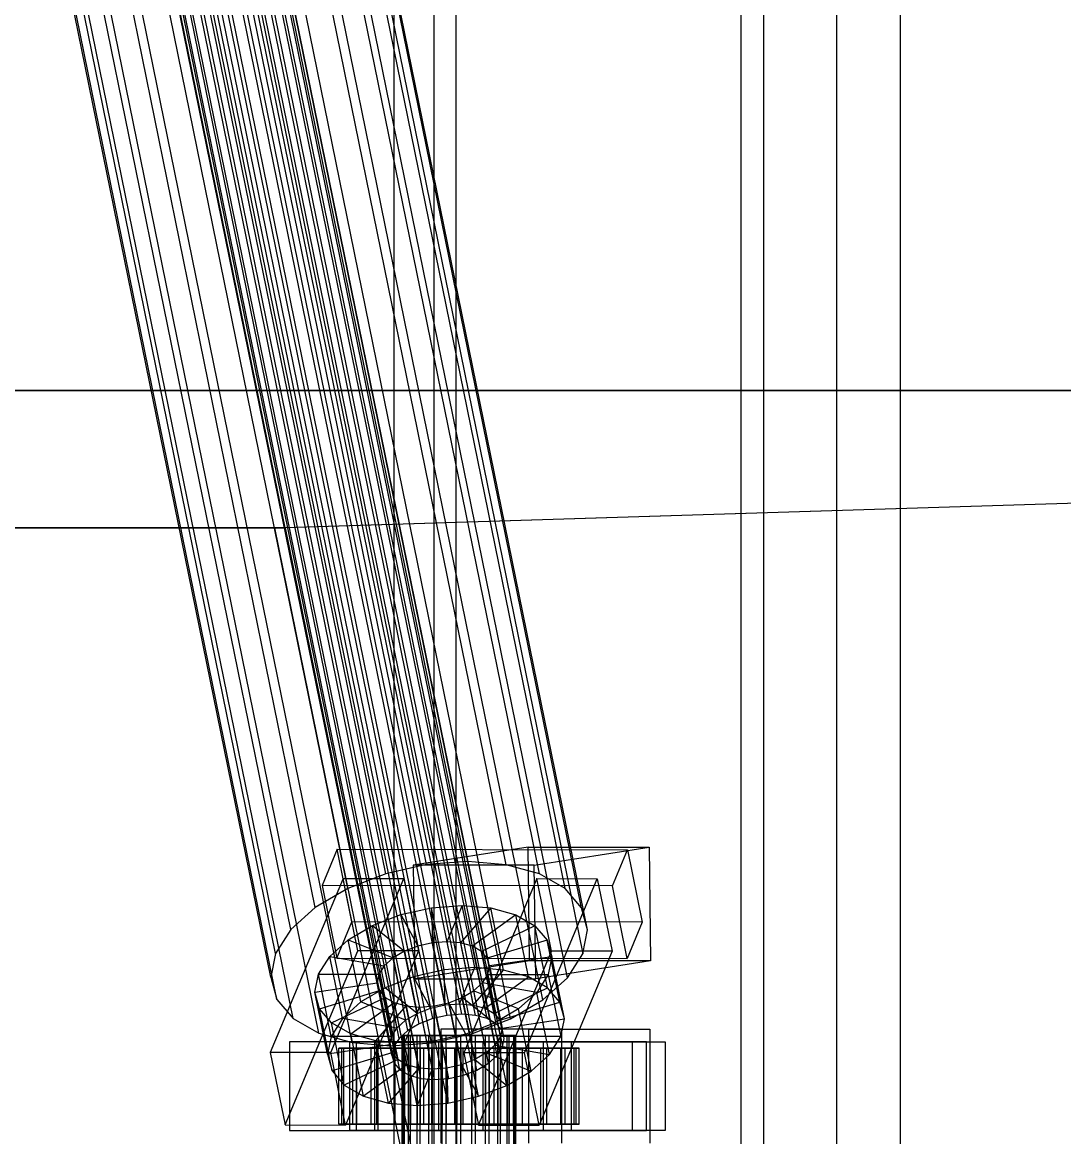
# Model space of a CAD drawing. Header units: millimetres. Extents: x -1970 to 59977, y -50268 to 6837.
# Drawn here: x 24569.4 to 24734, y -17868 to -17691.8 of the extents above; entities that cross this region are included whole.
import ezdxf

# ---------------------------------------------------------------- set-up
doc = ezdxf.new("R2010")
doc.units = ezdxf.units.MM
for name, color, linetype, lineweight in [('COTAS_O', 1, 'Continuous', 0), ('superior_briquetadora', 7, 'Continuous', 0), ('superior_C02', 7, 'Continuous', 0)]:
    doc.layers.add(name, color=color, linetype=linetype, lineweight=lineweight)
doc.dimstyles.new('R19_100', dxfattribs={"dimtxt": 250, "dimasz": 150, "dimexe": 150, "dimexo": 80, "dimgap": 100, "dimtad": 1, "dimtih": 1, "dimtoh": 1, "dimdsep": 46, "dimcen": 0.09, "dimadec": 0, "dimazin": 0, "dimtfac": 1, "dimtdec": 4, "dimtofl": 0, "dimtmove": 0, "dimatfit": 3, "dimfxl": 1, "dimtolj": 1, "dimtzin": 0, "dimarcsym": 0})

# ---------------------------------------------------------------- blocks, each defined once
blk = doc.blocks.new('*D34')
at = {"layer": 'COTAS_O', "color": 0, "lineweight": -2, "transparency": 16777216}
for p, q in [((24548.19, -17510), (23778.19, -17510)), ((23928.19, -19330), (23928.19, -17660)), ((24548.19, -19480), (23778.19, -19480))]:
    blk.add_line(p, q, dxfattribs=at)
at = {"layer": 'COTAS_O', "color": 0, "transparency": 16777216}
for points in [[(23903.19, -17660), (23953.19, -17660), (23928.19, -17510)], [(23903.19, -19330), (23953.19, -19330), (23928.19, -19480)]]:
    blk.add_solid(points, dxfattribs=at)
at = {"layer": 'Defpoints', "color": 0, "transparency": 16777216}
for p in [(23928.19, -17510), (24628.19, -17510), (24628.19, -19480)]:
    blk.add_point(p, dxfattribs=at)

msp = doc.modelspace()

# ---------------------------------------------------------------- linework, layer by layer
at = {"layer": 'superior_briquetadora'}
for p, q in [((24628.187, -19330), (24628.187, -17660)), ((24698.187, -19330), (24698.187, -17660)), ((24708.187, -17660), (24708.187, -19330))]:
    msp.add_line(p, q, dxfattribs=at)
at = {"layer": 'superior_C02'}
for p, q in [((24634.484, -17575), (24634.484, -18425)), ((24637.991, -18425), (24637.991, -17575)), ((24683.066, -18425), (24683.066, -17575)), ((24686.573, -17575), (24686.573, -18425)), ((24634.291, -17849.317), (24590.782, -17635.518)), ((24636.582, -17848.804), (24593.074, -17635.005)), ((24638.884, -17848.631), (24595.375, -17634.832)), ((24641.038, -17848.809), (24597.529, -17635.011)), ((24642.898, -17849.328), (24599.389, -17635.529)), ((24632.165, -17850.135), (24588.656, -17636.336)), ((24644.337, -17850.15), (24600.828, -17636.352)), ((24628.969, -17852.446), (24585.46, -17638.648)), ((24630.349, -17851.202), (24586.841, -17637.404)), ((24645.257, -17851.221), (24601.748, -17637.422)), ((24645.596, -17852.467), (24602.087, -17638.668)), ((24628.116, -17853.782), (24584.607, -17639.983)), ((24633.325, -17824.968), (24595.818, -17640.659)), ((24601.821, -17640.005), (24645.33, -17853.804)), ((24639.82, -17824.479), (24602.313, -17640.17)), ((24645.899, -17824.984), (24608.392, -17640.674)), ((24627.85, -17855.119), (24584.341, -17641.32)), ((24628.189, -17856.365), (24584.68, -17642.566)), ((24626.858, -17826.416), (24589.35, -17642.107)), ((24643.097, -17856.383), (24599.588, -17642.585)), ((24644.478, -17855.139), (24600.969, -17641.341)), ((24651.149, -17826.446), (24613.641, -17642.137)), ((24629.109, -17857.435), (24585.6, -17643.637)), ((24641.281, -17857.451), (24597.773, -17643.652)), ((24620.858, -17828.725), (24583.35, -17644.416)), ((24630.548, -17858.258), (24587.04, -17644.459)), ((24632.408, -17858.776), (24588.9, -17644.978)), ((24634.562, -17858.955), (24591.054, -17645.156)), ((24636.864, -17858.782), (24593.355, -17644.983)), ((24639.155, -17858.269), (24595.647, -17644.47)), ((24655.21, -17828.768), (24617.703, -17644.459)), ((24615.735, -17831.737), (24578.227, -17647.428)), ((24657.808, -17831.79), (24620.3, -17647.481)), ((24611.837, -17835.248), (24574.33, -17650.939)), ((24658.764, -17835.307), (24621.256, -17650.998)), ((24609.432, -17839.018), (24571.924, -17654.709)), ((24620.506, -17654.769), (24658.013, -17839.078)), ((24608.681, -17842.789), (24571.173, -17658.48)), ((24655.608, -17842.848), (24618.1, -17658.539)), ((24609.637, -17846.306), (24572.129, -17661.997)), ((24651.71, -17846.359), (24614.203, -17662.05)), ((24612.234, -17849.328), (24574.727, -17665.019)), ((24646.587, -17849.371), (24609.079, -17665.062)), ((24616.296, -17851.65), (24578.789, -17667.341)), ((24621.546, -17853.113), (24584.038, -17668.803)), ((24634.12, -17853.128), (24596.612, -17668.819)), ((24640.587, -17851.68), (24603.08, -17667.371)), ((24627.625, -17853.617), (24590.117, -17669.308)), ((16335.427, -17750), (25411.088, -17750)), ((25412.557, -17750), (16336.897, -17750)), ((24609.262, -17771.702), (25304.129, -17750)), ((25305.873, -17750), (24611.005, -17771.702)), ((24178.685, -17771.702), (24609.262, -17771.702)), ((24611.005, -17771.702), (24180.429, -17771.702)), ((24609.262, -17771.702), (24629.266, -17870)), ((24609.262, -17771.702), (24611.005, -17771.702)), ((24631.009, -17870), (24611.005, -17771.702)), ((24649.376, -17822.189), (24631.226, -17825.057)), ((24649.619, -17840.17), (24649.376, -17822.189)), ((24649.376, -17822.189), (24668.502, -17822.189)), ((24650.353, -17825.057), (24668.502, -17822.189)), ((24668.502, -17822.189), (24668.745, -17840.17)), ((24619.193, -17822.549), (24616.792, -17828.285)), ((24621.526, -17834.017), (24619.193, -17822.549)), ((24619.193, -17822.549), (24665.097, -17822.606)), ((24662.696, -17828.342), (24665.097, -17822.606)), ((24665.097, -17822.606), (24667.431, -17834.074)), ((24633.325, -17824.968), (24626.858, -17826.416)), ((24650.353, -17825.057), (24631.226, -17825.057)), ((24631.226, -17825.057), (24631.469, -17843.038)), ((24639.82, -17824.479), (24633.325, -17824.968)), ((24645.899, -17824.984), (24639.82, -17824.479)), ((24651.149, -17826.446), (24645.899, -17824.984)), ((24650.596, -17843.038), (24650.353, -17825.057)), ((24620.141, -17827.141), (24608.618, -17854.673)), ((24618.181, -17854.685), (24629.704, -17827.153)), ((24622.475, -17838.609), (24620.141, -17827.141)), ((24620.141, -17827.141), (24629.704, -17827.153)), ((24626.858, -17826.416), (24620.858, -17828.725)), ((24629.704, -17827.153), (24632.038, -17838.621)), ((24650.744, -17827.179), (24639.221, -17854.711)), ((24648.784, -17854.723), (24660.307, -17827.191)), ((24653.078, -17838.647), (24650.744, -17827.179)), ((24650.744, -17827.179), (24660.307, -17827.191)), ((24655.21, -17828.768), (24651.149, -17826.446)), ((24660.307, -17827.191), (24662.641, -17838.659)), ((24620.858, -17828.725), (24615.735, -17831.737)), ((24662.696, -17828.342), (24616.792, -17828.285)), ((24616.792, -17828.285), (24619.126, -17839.753)), ((24657.808, -17831.79), (24655.21, -17828.768)), ((24665.03, -17839.81), (24662.696, -17828.342)), ((24615.735, -17831.737), (24611.837, -17835.248)), ((24624.766, -17834.603), (24629.254, -17832.875)), ((24629.254, -17832.875), (24634.092, -17831.792)), ((24629.254, -17832.875), (24631.957, -17837.849)), ((24631.255, -17842.705), (24629.254, -17832.875)), ((24634.092, -17831.792), (24638.951, -17831.427)), ((24634.092, -17831.792), (24634.249, -17837.336)), ((24636.093, -17841.622), (24634.092, -17831.792)), ((24638.951, -17831.427), (24636.55, -17837.163)), ((24643.498, -17831.804), (24638.704, -17837.341)), ((24640.951, -17841.257), (24638.951, -17831.427)), ((24638.951, -17831.427), (24643.498, -17831.804)), ((24647.425, -17832.898), (24640.564, -17837.86)), ((24645.498, -17841.634), (24643.498, -17831.804)), ((24643.498, -17831.804), (24647.425, -17832.898)), ((24649.425, -17842.728), (24647.425, -17832.898)), ((24647.425, -17832.898), (24650.463, -17834.635)), ((24658.764, -17835.307), (24657.808, -17831.79)), ((24619.126, -17839.753), (24621.526, -17834.017)), ((24620.934, -17836.856), (24624.766, -17834.603)), ((24667.431, -17834.074), (24621.526, -17834.017)), ((24624.766, -17834.603), (24629.831, -17838.667)), ((24626.767, -17844.433), (24624.766, -17834.603)), ((24650.463, -17834.635), (24642.003, -17838.682)), ((24652.463, -17844.465), (24650.463, -17834.635)), ((24650.463, -17834.635), (24652.406, -17836.895)), ((24667.431, -17834.074), (24665.03, -17839.81)), ((24611.837, -17835.248), (24609.432, -17839.018)), ((24658.013, -17839.078), (24658.764, -17835.307)), ((24618.019, -17839.482), (24620.934, -17836.856)), ((24620.934, -17836.856), (24628.016, -17839.734)), ((24622.934, -17846.686), (24620.934, -17836.856)), ((24631.957, -17837.849), (24629.831, -17838.667)), ((24634.249, -17837.336), (24631.957, -17837.849)), ((24631.957, -17837.849), (24633.957, -17847.679)), ((24636.55, -17837.163), (24634.249, -17837.336)), ((24634.249, -17837.336), (24636.249, -17847.165)), ((24636.55, -17837.163), (24638.55, -17846.992)), ((24638.704, -17837.341), (24636.55, -17837.163)), ((24638.704, -17837.341), (24640.704, -17847.171)), ((24640.564, -17837.86), (24638.704, -17837.341)), ((24640.564, -17837.86), (24642.564, -17847.689)), ((24642.003, -17838.682), (24640.564, -17837.86)), ((24652.406, -17836.895), (24642.923, -17839.753)), ((24654.406, -17846.725), (24652.406, -17836.895)), ((24652.406, -17836.895), (24653.121, -17839.526)), ((24609.432, -17839.018), (24608.681, -17842.789)), ((24610.952, -17866.141), (24622.475, -17838.609)), ((24616.219, -17842.302), (24618.019, -17839.482)), ((24618.019, -17839.482), (24626.635, -17840.978)), ((24620.019, -17849.312), (24618.019, -17839.482)), ((24619.126, -17839.753), (24665.03, -17839.81)), ((24632.038, -17838.621), (24620.515, -17866.153)), ((24632.038, -17838.621), (24622.475, -17838.609)), ((24628.016, -17839.734), (24626.635, -17840.978)), ((24629.831, -17838.667), (24628.016, -17839.734)), ((24628.016, -17839.734), (24630.016, -17849.564)), ((24629.831, -17838.667), (24631.831, -17848.497)), ((24641.555, -17866.179), (24653.078, -17838.647)), ((24642.003, -17838.682), (24644.004, -17848.512)), ((24642.923, -17839.753), (24642.003, -17838.682)), ((24642.923, -17839.753), (24644.924, -17849.583)), ((24643.262, -17840.999), (24642.923, -17839.753)), ((24653.121, -17839.526), (24643.262, -17840.999)), ((24662.641, -17838.659), (24651.118, -17866.191)), ((24653.121, -17839.526), (24652.56, -17842.347)), ((24662.641, -17838.659), (24653.078, -17838.647)), ((24655.121, -17849.356), (24653.121, -17839.526)), ((24655.608, -17842.848), (24658.013, -17839.078)), ((24626.635, -17840.978), (24625.782, -17842.314)), ((24626.635, -17840.978), (24628.635, -17850.808)), ((24636.093, -17841.622), (24631.255, -17842.705)), ((24649.619, -17840.17), (24631.469, -17843.038)), ((24640.951, -17841.257), (24636.093, -17841.622)), ((24636.249, -17847.165), (24636.093, -17841.622)), ((24638.55, -17846.992), (24640.951, -17841.257)), ((24640.704, -17847.171), (24645.498, -17841.634)), ((24645.498, -17841.634), (24640.951, -17841.257)), ((24642.996, -17842.335), (24643.262, -17840.999)), ((24643.262, -17840.999), (24645.263, -17850.829)), ((24649.425, -17842.728), (24645.498, -17841.634)), ((24668.745, -17840.17), (24649.619, -17840.17)), ((24668.745, -17840.17), (24650.596, -17843.038)), ((24608.681, -17842.789), (24609.637, -17846.306)), ((24615.657, -17845.123), (24616.219, -17842.302)), ((24616.219, -17842.302), (24625.782, -17842.314)), ((24618.219, -17852.132), (24616.219, -17842.302)), ((24625.782, -17842.314), (24625.516, -17843.65)), ((24625.782, -17842.314), (24627.783, -17852.144)), ((24631.255, -17842.705), (24626.767, -17844.433)), ((24633.957, -17847.679), (24631.255, -17842.705)), ((24631.469, -17843.038), (24650.596, -17843.038)), ((24642.144, -17843.671), (24642.996, -17842.335)), ((24642.564, -17847.689), (24649.425, -17842.728)), ((24642.996, -17842.335), (24652.56, -17842.347)), ((24644.997, -17852.165), (24642.996, -17842.335)), ((24652.463, -17844.465), (24649.425, -17842.728)), ((24652.56, -17842.347), (24650.76, -17845.167)), ((24651.71, -17846.359), (24655.608, -17842.848)), ((24652.56, -17842.347), (24654.56, -17852.177)), ((24615.657, -17845.123), (24625.516, -17843.65)), ((24616.373, -17847.754), (24615.657, -17845.123)), ((24617.658, -17854.953), (24615.657, -17845.123)), ((24616.373, -17847.754), (24625.855, -17844.897)), ((24626.767, -17844.433), (24622.934, -17846.686)), ((24625.516, -17843.65), (24625.855, -17844.897)), ((24625.516, -17843.65), (24627.517, -17853.48)), ((24625.855, -17844.897), (24626.775, -17845.967)), ((24625.855, -17844.897), (24627.855, -17854.726)), ((24631.831, -17848.497), (24626.767, -17844.433)), ((24638.948, -17845.983), (24640.763, -17844.915)), ((24640.763, -17844.915), (24642.144, -17843.671)), ((24647.845, -17847.793), (24640.763, -17844.915)), ((24640.763, -17844.915), (24642.763, -17854.745)), ((24650.76, -17845.167), (24642.144, -17843.671)), ((24642.144, -17843.671), (24644.144, -17853.501)), ((24644.004, -17848.512), (24652.463, -17844.465)), ((24650.76, -17845.167), (24647.845, -17847.793)), ((24652.76, -17854.997), (24650.76, -17845.167)), ((24654.406, -17846.725), (24652.463, -17844.465)), ((24609.637, -17846.306), (24612.234, -17849.328)), ((24618.316, -17850.015), (24626.775, -17845.967)), ((24622.934, -17846.686), (24620.019, -17849.312)), ((24621.354, -17851.751), (24628.215, -17846.79)), ((24630.016, -17849.564), (24622.934, -17846.686)), ((24626.775, -17845.967), (24628.215, -17846.79)), ((24626.775, -17845.967), (24628.776, -17855.797)), ((24628.215, -17846.79), (24630.075, -17847.308)), ((24628.215, -17846.79), (24630.215, -17856.62)), ((24634.53, -17847.314), (24636.822, -17846.801)), ((24636.249, -17847.165), (24638.55, -17846.992)), ((24636.822, -17846.801), (24638.948, -17845.983)), ((24639.524, -17851.774), (24636.822, -17846.801)), ((24636.822, -17846.801), (24638.822, -17856.631)), ((24638.55, -17846.992), (24640.704, -17847.171)), ((24644.012, -17850.047), (24638.948, -17845.983)), ((24638.948, -17845.983), (24640.948, -17855.812)), ((24644.924, -17849.583), (24654.406, -17846.725)), ((24646.587, -17849.371), (24651.71, -17846.359)), ((24655.121, -17849.356), (24654.406, -17846.725)), ((24618.316, -17850.015), (24616.373, -17847.754)), ((24618.373, -17857.584), (24616.373, -17847.754)), ((24625.281, -17852.845), (24630.075, -17847.308)), ((24629.828, -17853.223), (24632.229, -17847.487)), ((24630.016, -17849.564), (24631.831, -17848.497)), ((24630.075, -17847.308), (24632.229, -17847.487)), ((24630.075, -17847.308), (24632.075, -17857.138)), ((24631.831, -17848.497), (24633.957, -17847.679)), ((24632.229, -17847.487), (24634.53, -17847.314)), ((24632.229, -17847.487), (24634.229, -17857.317)), ((24633.957, -17847.679), (24636.249, -17847.165)), ((24636.582, -17848.804), (24634.291, -17849.317)), ((24634.686, -17852.857), (24634.53, -17847.314)), ((24634.53, -17847.314), (24636.53, -17857.144)), ((24638.884, -17848.631), (24636.582, -17848.804)), ((24641.038, -17848.809), (24638.884, -17848.631)), ((24640.704, -17847.171), (24642.564, -17847.689)), ((24642.898, -17849.328), (24641.038, -17848.809)), ((24642.564, -17847.689), (24644.004, -17848.512)), ((24644.004, -17848.512), (24644.924, -17849.583)), ((24647.845, -17847.793), (24644.012, -17850.047)), ((24649.845, -17857.623), (24647.845, -17847.793)), ((24612.234, -17849.328), (24616.296, -17851.65)), ((24620.019, -17849.312), (24618.219, -17852.132)), ((24621.354, -17851.751), (24618.316, -17850.015)), ((24620.316, -17859.844), (24618.316, -17850.015)), ((24628.635, -17850.808), (24620.019, -17849.312)), ((24628.635, -17850.808), (24630.016, -17849.564)), ((24632.165, -17850.135), (24630.349, -17851.202)), ((24634.291, -17849.317), (24632.165, -17850.135)), ((24644.012, -17850.047), (24639.524, -17851.774)), ((24640.587, -17851.68), (24646.587, -17849.371)), ((24644.337, -17850.15), (24642.898, -17849.328)), ((24646.013, -17859.877), (24644.012, -17850.047)), ((24645.257, -17851.221), (24644.337, -17850.15)), ((24644.924, -17849.583), (24645.263, -17850.829)), ((24645.263, -17850.829), (24655.121, -17849.356)), ((24654.56, -17852.177), (24655.121, -17849.356)), ((24616.296, -17851.65), (24621.546, -17853.113)), ((24618.219, -17852.132), (24617.658, -17854.953)), ((24627.783, -17852.144), (24618.219, -17852.132)), ((24625.281, -17852.845), (24621.354, -17851.751)), ((24623.354, -17861.581), (24621.354, -17851.751)), ((24627.517, -17853.48), (24627.783, -17852.144)), ((24627.783, -17852.144), (24628.635, -17850.808)), ((24630.349, -17851.202), (24628.969, -17852.446)), ((24629.664, -17852), (24629.438, -17852)), ((24629.438, -17852), (24629.826, -17852)), ((24629.438, -18148), (24629.438, -17852)), ((24630.487, -17852), (24629.664, -17852)), ((24629.664, -18148), (24629.664, -17852)), ((24629.826, -17852), (24630.8, -17852)), ((24629.826, -18148), (24629.826, -17852)), ((24631.851, -17852), (24630.487, -17852)), ((24630.487, -18148), (24630.487, -17852)), ((24630.8, -17852), (24632.294, -17852)), ((24630.8, -18148), (24630.8, -17852)), ((24633.665, -17852), (24631.851, -17852)), ((24631.851, -18148), (24631.851, -17852)), ((24632.294, -17852), (24634.207, -17852)), ((24632.294, -18148), (24632.294, -17852)), ((24635.803, -17852), (24633.665, -17852)), ((24633.665, -18148), (24633.665, -17852)), ((24634.12, -17853.128), (24640.587, -17851.68)), ((24634.207, -17852), (24636.407, -17852)), ((24634.207, -18148), (24634.207, -17852)), ((24639.524, -17851.774), (24634.686, -17852.857)), ((24654.718, -17851), (24635.592, -17851)), ((24635.592, -17851), (24635.592, -17869)), ((24649.504, -17851), (24635.592, -17851)), ((24638.12, -17852), (24635.803, -17852)), ((24635.803, -18148), (24635.803, -17852)), ((24636.407, -17852), (24638.746, -17852)), ((24636.407, -18148), (24636.407, -17852)), ((24640.459, -17852), (24638.12, -17852)), ((24638.12, -18148), (24638.12, -17852)), ((24638.746, -17852), (24641.063, -17852)), ((24638.746, -18148), (24638.746, -17852)), ((24641.525, -17861.604), (24639.524, -17851.774)), ((24642.659, -17852), (24640.459, -17852)), ((24640.459, -18148), (24640.459, -17852)), ((24641.063, -17852), (24643.201, -17852)), ((24641.063, -18148), (24641.063, -17852)), ((24644.572, -17852), (24642.659, -17852)), ((24642.659, -18148), (24642.659, -17852)), ((24643.201, -17852), (24645.014, -17852)), ((24643.201, -18148), (24643.201, -17852)), ((24644.997, -17852.165), (24644.144, -17853.501)), ((24646.066, -17852), (24644.572, -17852)), ((24644.572, -18148), (24644.572, -17852)), ((24645.263, -17850.829), (24644.997, -17852.165)), ((24654.56, -17852.177), (24644.997, -17852.165)), ((24645.014, -17852), (24646.379, -17852)), ((24645.014, -18148), (24645.014, -17852)), ((24645.596, -17852.467), (24645.257, -17851.221)), ((24647.04, -17852), (24646.066, -17852)), ((24646.066, -18148), (24646.066, -17852)), ((24646.379, -17852), (24647.202, -17852)), ((24646.379, -18148), (24646.379, -17852)), ((24647.428, -17852), (24647.04, -17852)), ((24647.04, -17852), (24647.04, -18148)), ((24647.202, -17852), (24647.428, -17852)), ((24647.202, -18148), (24647.202, -17852)), ((24647.428, -18148), (24647.428, -17852)), ((24649.504, -17869), (24649.504, -17851)), ((24649.504, -17851), (24668.63, -17851)), ((24652.76, -17854.997), (24654.56, -17852.177)), ((24654.718, -17869), (24654.718, -17851)), ((24654.718, -17851), (24668.63, -17851)), ((24668.63, -17851), (24668.63, -17869)), ((24621.191, -17853), (24611.628, -17853)), ((24611.628, -17853), (24611.628, -17867)), ((24625.657, -17853), (24611.628, -17853)), ((24627.517, -17853.48), (24617.658, -17854.953)), ((24619.92, -17854), (24619.444, -17854)), ((24619.444, -17854), (24629.438, -17854)), ((24619.444, -17866), (24619.444, -17854)), ((24619.444, -17854), (24620.263, -17854)), ((24621.658, -17854), (24619.92, -17854)), ((24619.92, -17854), (24629.664, -17854)), ((24619.92, -17866), (24619.92, -17854)), ((24620.263, -17854), (24629.826, -17854)), ((24620.263, -17866), (24620.263, -17854)), ((24620.263, -17854), (24622.319, -17854)), ((24621.191, -17867), (24621.191, -17853)), ((24621.191, -17853), (24635.22, -17853)), ((24621.546, -17853.113), (24627.625, -17853.617)), ((24624.539, -17854), (24621.658, -17854)), ((24621.658, -17854), (24630.487, -17854)), ((24621.658, -17866), (24621.658, -17854)), ((24668.107, -17853), (24622.203, -17853)), ((24622.203, -17853), (24622.203, -17867)), ((24625.126, -17853), (24622.203, -17853)), ((24622.319, -17854), (24630.8, -17854)), ((24622.319, -17866), (24622.319, -17854)), ((24622.319, -17854), (24625.473, -17854)), ((24628.366, -17854), (24624.539, -17854)), ((24624.539, -17854), (24631.851, -17854)), ((24624.539, -17866), (24624.539, -17854)), ((24625.126, -17867), (24625.126, -17853)), ((24625.126, -17853), (24671.03, -17853)), ((24629.828, -17853.223), (24625.281, -17852.845)), ((24627.281, -17862.675), (24625.281, -17852.845)), ((24625.473, -17854), (24632.294, -17854)), ((24625.473, -17866), (24625.473, -17854)), ((24625.473, -17854), (24629.511, -17854)), ((24625.657, -17867), (24625.657, -17853)), ((24625.657, -17853), (24635.22, -17853)), ((24627.855, -17854.726), (24627.517, -17853.48)), ((24627.625, -17853.617), (24634.12, -17853.128)), ((24628.116, -17853.782), (24627.85, -17855.119)), ((24628.969, -17852.446), (24628.116, -17853.782)), ((24632.88, -17854), (24628.366, -17854)), ((24628.366, -17854), (24633.665, -17854)), ((24628.366, -17866), (24628.366, -17854)), ((24629.438, -17854), (24629.664, -17854)), ((24629.438, -17854), (24629.438, -17866)), ((24629.826, -17854), (24629.438, -17854)), ((24629.511, -17854), (24634.207, -17854)), ((24629.511, -17866), (24629.511, -17854)), ((24629.511, -17854), (24634.157, -17854)), ((24629.664, -17854), (24630.487, -17854)), ((24629.664, -17854), (24629.664, -17866)), ((24629.826, -17854), (24629.826, -17866)), ((24630.8, -17854), (24629.826, -17854)), ((24634.686, -17852.857), (24629.828, -17853.223)), ((24631.828, -17863.052), (24629.828, -17853.223)), ((24630.487, -17854), (24631.851, -17854)), ((24630.487, -17854), (24630.487, -17866)), ((24630.8, -17854), (24630.8, -17866)), ((24632.294, -17854), (24630.8, -17854)), ((24631.851, -17854), (24633.665, -17854)), ((24631.851, -17854), (24631.851, -17866)), ((24632.294, -17854), (24632.294, -17866)), ((24634.207, -17854), (24632.294, -17854)), ((24637.772, -17854), (24632.88, -17854)), ((24632.88, -17854), (24635.803, -17854)), ((24632.88, -17866), (24632.88, -17854)), ((24633.665, -17854), (24635.803, -17854)), ((24633.665, -17854), (24633.665, -17866)), ((24634.157, -17854), (24636.407, -17854)), ((24634.157, -17866), (24634.157, -17854)), ((24634.157, -17854), (24639.094, -17854)), ((24634.207, -17854), (24634.207, -17866)), ((24636.407, -17854), (24634.207, -17854)), ((24636.687, -17862.687), (24634.686, -17852.857)), ((24635.22, -17853), (24635.22, -17867)), ((24635.803, -17854), (24638.12, -17854)), ((24635.803, -17854), (24635.803, -17866)), ((24636.407, -17854), (24636.407, -17866)), ((24638.746, -17854), (24636.407, -17854)), ((24642.709, -17854), (24637.772, -17854)), ((24637.772, -17854), (24638.12, -17854)), ((24637.772, -17866), (24637.772, -17854)), ((24638.12, -17854), (24640.459, -17854)), ((24638.12, -17854), (24638.12, -17866)), ((24639.094, -17854), (24638.746, -17854)), ((24638.746, -17854), (24638.746, -17866)), ((24641.063, -17854), (24638.746, -17854)), ((24639.094, -17866), (24639.094, -17854)), ((24639.094, -17854), (24643.986, -17854)), ((24642.709, -17854), (24640.459, -17854)), ((24640.459, -17854), (24642.659, -17854)), ((24640.459, -17854), (24640.459, -17866)), ((24643.986, -17854), (24641.063, -17854)), ((24641.063, -17854), (24641.063, -17866)), ((24643.201, -17854), (24641.063, -17854)), ((24651.794, -17853), (24642.231, -17853)), ((24642.231, -17853), (24642.231, -17867)), ((24656.259, -17853), (24642.231, -17853)), ((24647.355, -17854), (24642.659, -17854)), ((24642.659, -17854), (24644.572, -17854)), ((24642.659, -17854), (24642.659, -17866)), ((24647.355, -17854), (24642.709, -17854)), ((24642.709, -17866), (24642.709, -17854)), ((24644.144, -17853.501), (24642.763, -17854.745)), ((24648.5, -17854), (24643.201, -17854)), ((24643.201, -17854), (24643.201, -17866)), ((24645.014, -17854), (24643.201, -17854)), ((24643.986, -17866), (24643.986, -17854)), ((24643.986, -17854), (24648.5, -17854)), ((24644.144, -17853.501), (24652.76, -17854.997)), ((24644.478, -17855.139), (24645.33, -17853.804)), ((24651.392, -17854), (24644.572, -17854)), ((24644.572, -17854), (24646.066, -17854)), ((24644.572, -17854), (24644.572, -17866)), ((24652.327, -17854), (24645.014, -17854)), ((24645.014, -17854), (24645.014, -17866)), ((24646.379, -17854), (24645.014, -17854)), ((24645.33, -17853.804), (24645.596, -17852.467)), ((24654.547, -17854), (24646.066, -17854)), ((24646.066, -17854), (24647.04, -17854)), ((24646.066, -17854), (24646.066, -17866)), ((24655.208, -17854), (24646.379, -17854)), ((24646.379, -17854), (24646.379, -17866)), ((24647.202, -17854), (24646.379, -17854)), ((24647.04, -17854), (24656.603, -17854)), ((24647.04, -17866), (24647.04, -17854)), ((24647.04, -17854), (24647.428, -17854)), ((24656.946, -17854), (24647.202, -17854)), ((24647.202, -17854), (24647.202, -17866)), ((24647.428, -17854), (24647.202, -17854)), ((24651.392, -17854), (24647.355, -17854)), ((24647.355, -17866), (24647.355, -17854)), ((24657.421, -17854), (24647.428, -17854)), ((24647.428, -17854), (24647.428, -17866)), ((24648.5, -17866), (24648.5, -17854)), ((24648.5, -17854), (24652.327, -17854)), ((24654.547, -17854), (24651.392, -17854)), ((24651.392, -17866), (24651.392, -17854)), ((24651.794, -17867), (24651.794, -17853)), ((24651.794, -17853), (24665.823, -17853)), ((24652.327, -17866), (24652.327, -17854)), ((24652.327, -17854), (24655.208, -17854)), ((24656.603, -17854), (24654.547, -17854)), ((24654.547, -17866), (24654.547, -17854)), ((24655.208, -17866), (24655.208, -17854)), ((24655.208, -17854), (24656.946, -17854)), ((24656.259, -17867), (24656.259, -17853)), ((24656.259, -17853), (24665.823, -17853)), ((24656.603, -17854), (24656.603, -17866)), ((24657.421, -17854), (24656.603, -17854)), ((24656.946, -17866), (24656.946, -17854)), ((24656.946, -17854), (24657.421, -17854)), ((24657.421, -17866), (24657.421, -17854)), ((24665.823, -17853), (24665.823, -17867)), ((24668.107, -17867), (24668.107, -17853)), ((24668.107, -17853), (24671.03, -17853)), ((24671.03, -17853), (24671.03, -17867)), ((24618.181, -17854.685), (24608.618, -17854.673)), ((24608.618, -17854.673), (24610.952, -17866.141)), ((24617.658, -17854.953), (24618.373, -17857.584)), ((24620.515, -17866.153), (24618.181, -17854.685)), ((24627.855, -17854.726), (24618.373, -17857.584)), ((24628.776, -17855.797), (24620.316, -17859.844)), ((24627.85, -17855.119), (24628.189, -17856.365)), ((24628.776, -17855.797), (24627.855, -17854.726)), ((24630.215, -17856.62), (24628.776, -17855.797)), ((24640.948, -17855.812), (24638.822, -17856.631)), ((24648.784, -17854.723), (24639.221, -17854.711)), ((24639.221, -17854.711), (24641.555, -17866.179)), ((24642.763, -17854.745), (24640.948, -17855.812)), ((24640.948, -17855.812), (24646.013, -17859.877)), ((24642.763, -17854.745), (24649.845, -17857.623)), ((24643.097, -17856.383), (24644.478, -17855.139)), ((24651.118, -17866.191), (24648.784, -17854.723)), ((24649.845, -17857.623), (24652.76, -17854.997)), ((24618.373, -17857.584), (24620.316, -17859.844)), ((24630.215, -17856.62), (24623.354, -17861.581)), ((24632.075, -17857.138), (24627.281, -17862.675)), ((24628.189, -17856.365), (24629.109, -17857.435)), ((24629.109, -17857.435), (24630.548, -17858.258)), ((24632.075, -17857.138), (24630.215, -17856.62)), ((24634.229, -17857.317), (24631.828, -17863.052)), ((24634.229, -17857.317), (24632.075, -17857.138)), ((24636.53, -17857.144), (24634.229, -17857.317)), ((24638.822, -17856.631), (24636.53, -17857.144)), ((24636.53, -17857.144), (24636.687, -17862.687)), ((24638.822, -17856.631), (24641.525, -17861.604)), ((24639.155, -17858.269), (24641.281, -17857.451)), ((24641.281, -17857.451), (24643.097, -17856.383)), ((24646.013, -17859.877), (24649.845, -17857.623)), ((24630.548, -17858.258), (24632.408, -17858.776)), ((24632.408, -17858.776), (24634.562, -17858.955)), ((24634.562, -17858.955), (24636.864, -17858.782)), ((24636.864, -17858.782), (24639.155, -17858.269)), ((24620.316, -17859.844), (24623.354, -17861.581)), ((24641.525, -17861.604), (24646.013, -17859.877)), ((24623.354, -17861.581), (24627.281, -17862.675)), ((24627.281, -17862.675), (24631.828, -17863.052)), ((24631.828, -17863.052), (24636.687, -17862.687)), ((24636.687, -17862.687), (24641.525, -17861.604)), ((24610.952, -17866.141), (24620.515, -17866.153)), ((24629.438, -17866), (24619.444, -17866)), ((24619.444, -17866), (24619.92, -17866)), ((24620.263, -17866), (24619.444, -17866)), ((24629.664, -17866), (24619.92, -17866)), ((24619.92, -17866), (24621.658, -17866)), ((24629.826, -17866), (24620.263, -17866)), ((24622.319, -17866), (24620.263, -17866)), ((24630.487, -17866), (24621.658, -17866)), ((24621.658, -17866), (24624.539, -17866)), ((24630.8, -17866), (24622.319, -17866)), ((24625.473, -17866), (24622.319, -17866)), ((24631.851, -17866), (24624.539, -17866)), ((24624.539, -17866), (24628.366, -17866)), ((24632.294, -17866), (24625.473, -17866)), ((24629.511, -17866), (24625.473, -17866)), ((24633.665, -17866), (24628.366, -17866)), ((24628.366, -17866), (24632.88, -17866)), ((24629.664, -17866), (24629.438, -17866)), ((24629.438, -17866), (24629.826, -17866)), ((24634.207, -17866), (24629.511, -17866)), ((24634.157, -17866), (24629.511, -17866)), ((24630.487, -17866), (24629.664, -17866)), ((24629.826, -17866), (24630.8, -17866)), ((24631.851, -17866), (24630.487, -17866)), ((24630.8, -17866), (24632.294, -17866)), ((24633.665, -17866), (24631.851, -17866)), ((24632.294, -17866), (24634.207, -17866)), ((24635.803, -17866), (24632.88, -17866)), ((24632.88, -17866), (24637.772, -17866)), ((24635.803, -17866), (24633.665, -17866)), ((24636.407, -17866), (24634.157, -17866)), ((24639.094, -17866), (24634.157, -17866)), ((24634.207, -17866), (24636.407, -17866)), ((24638.12, -17866), (24635.803, -17866)), ((24636.407, -17866), (24638.746, -17866)), ((24638.12, -17866), (24637.772, -17866)), ((24637.772, -17866), (24642.709, -17866)), ((24640.459, -17866), (24638.12, -17866)), ((24638.746, -17866), (24639.094, -17866)), ((24638.746, -17866), (24641.063, -17866)), ((24643.986, -17866), (24639.094, -17866)), ((24642.659, -17866), (24640.459, -17866)), ((24640.459, -17866), (24642.709, -17866)), ((24641.063, -17866), (24643.986, -17866)), ((24641.063, -17866), (24643.201, -17866)), ((24641.555, -17866.179), (24651.118, -17866.191)), ((24644.572, -17866), (24642.659, -17866)), ((24642.659, -17866), (24647.355, -17866)), ((24642.709, -17866), (24647.355, -17866)), ((24643.201, -17866), (24648.5, -17866)), ((24643.201, -17866), (24645.014, -17866)), ((24648.5, -17866), (24643.986, -17866)), ((24646.066, -17866), (24644.572, -17866)), ((24644.572, -17866), (24651.392, -17866)), ((24645.014, -17866), (24652.327, -17866)), ((24645.014, -17866), (24646.379, -17866)), ((24647.04, -17866), (24646.066, -17866)), ((24646.066, -17866), (24654.547, -17866)), ((24646.379, -17866), (24655.208, -17866)), ((24646.379, -17866), (24647.202, -17866)), ((24656.603, -17866), (24647.04, -17866)), ((24647.428, -17866), (24647.04, -17866)), ((24647.202, -17866), (24656.946, -17866)), ((24647.202, -17866), (24647.428, -17866)), ((24647.355, -17866), (24651.392, -17866)), ((24647.428, -17866), (24657.421, -17866)), ((24652.327, -17866), (24648.5, -17866)), ((24651.392, -17866), (24654.547, -17866)), ((24655.208, -17866), (24652.327, -17866)), ((24654.547, -17866), (24656.603, -17866)), ((24656.946, -17866), (24655.208, -17866)), ((24656.603, -17866), (24657.421, -17866)), ((24657.421, -17866), (24656.946, -17866)), ((24611.628, -17867), (24621.191, -17867)), ((24611.628, -17867), (24625.657, -17867)), ((24635.22, -17867), (24621.191, -17867)), ((24622.203, -17867), (24668.107, -17867)), ((24622.203, -17867), (24625.126, -17867)), ((24671.03, -17867), (24625.126, -17867)), ((24635.22, -17867), (24625.657, -17867)), ((24642.231, -17867), (24651.794, -17867)), ((24642.231, -17867), (24656.259, -17867)), ((24665.823, -17867), (24651.794, -17867)), ((24665.823, -17867), (24656.259, -17867)), ((24671.03, -17867), (24668.107, -17867))]:
    msp.add_line(p, q, dxfattribs=at)

# ---------------------------------------------------------------- dimensions: what is measured, and where the dimension line sits
at = {"layer": 'COTAS_O'}
dim = msp.add_aligned_dim(p1=(24628.187, -19480), p2=(24628.187, -17510), distance=700, text='<> O', dimstyle='R19_100', dxfattribs=at)
dim.commit()
dim.dimension.update_dxf_attribs({"geometry": '*D34', "text_midpoint": (23928.187, -18495)})

doc.saveas('drawing.dxf')
